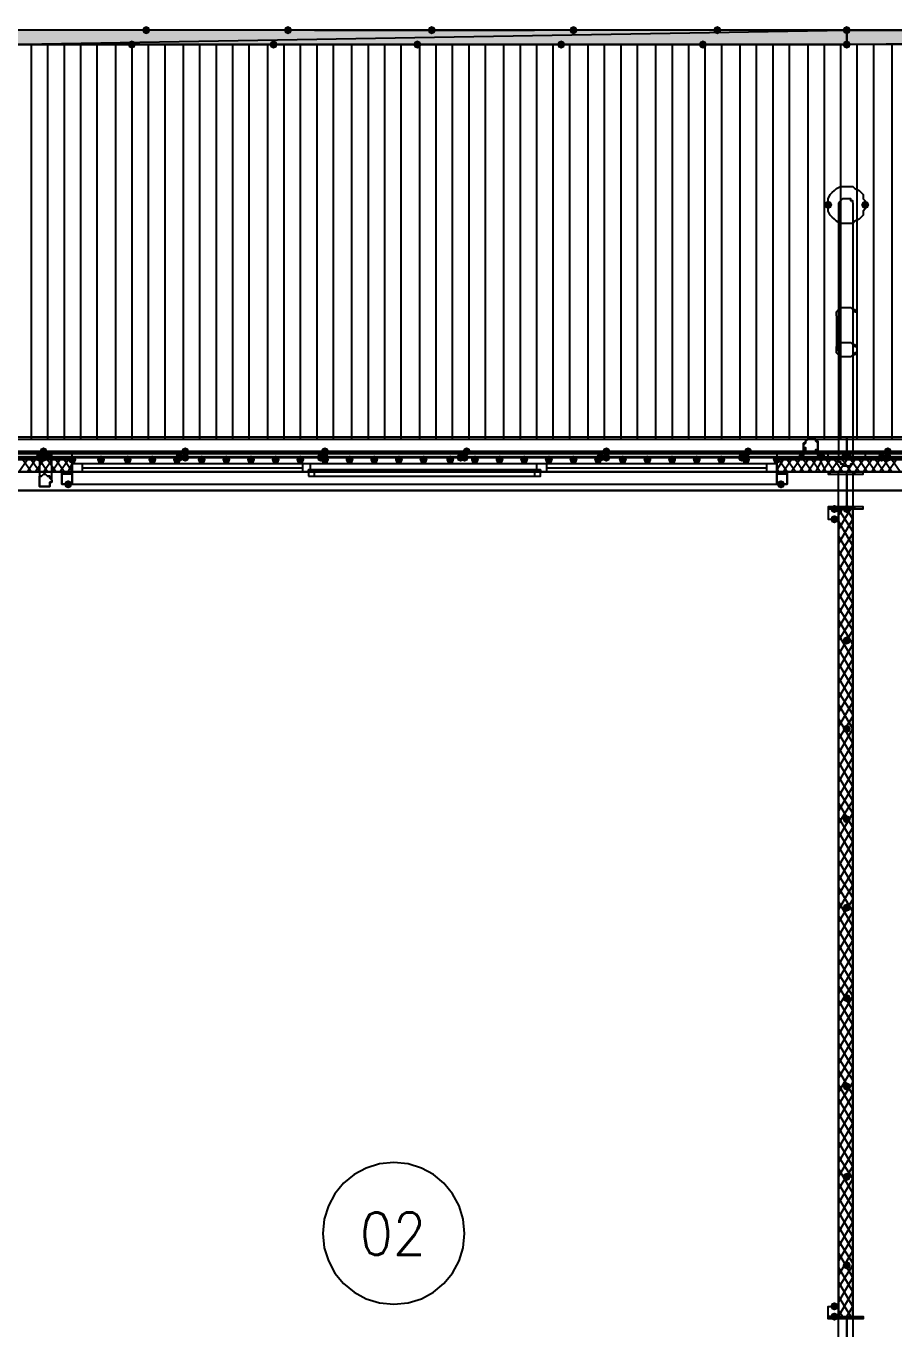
# Model space of a CAD drawing. Header units: millimetres. Extents: x 0 to 420, y 0 to 297.
# Drawn here: x 138.41 to 156.29, y 203.16 to 230 of the extents above; entities that cross this region are included whole.
import ezdxf

# ---------------------------------------------------------------- set-up
doc = ezdxf.new("R2010")
doc.units = ezdxf.units.MM
doc.layers.get('0').update_dxf_attribs({"linetype": 'CONTINUOUS'})
doc.styles.get("Standard").update_dxf_attribs({"font": 'STANDARD'})

msp = doc.modelspace()

# ---------------------------------------------------------------- hatches: boundary and pattern name
at = {"true_color": 0x000007}
h = msp.add_hatch(color=0, dxfattribs=at)
h.paths.add_polyline_path([(155.321, 229.616), (137.922, 229.616), (155.321, 229.912333)], flags=0)
h.paths.add_polyline_path([(137.922, 229.616), (155.321, 229.912333), (137.922, 229.912333)], flags=0)
at = {"true_color": 0x0000fe}
for points in [[(140.97, 229.912333), (140.945129, 229.852537), (140.885333, 229.827667), (140.825538, 229.852537), (140.800667, 229.912333), (140.825537, 229.972129), (140.885333, 229.997), (140.945129, 229.972129)], [(143.891, 229.912333), (143.866129, 229.852537), (143.806333, 229.827667), (143.746538, 229.852537), (143.721667, 229.912333), (143.746537, 229.972129), (143.806333, 229.997), (143.866129, 229.972129)], [(146.854333, 229.912333), (146.829463, 229.852537), (146.769667, 229.827667), (146.709871, 229.852537), (146.685, 229.912333), (146.709871, 229.972129), (146.769667, 229.997), (146.829462, 229.972129)], [(149.775333, 229.912333), (149.750463, 229.852537), (149.690667, 229.827667), (149.630871, 229.852537), (149.606, 229.912333), (149.630871, 229.972129), (149.690667, 229.997), (149.750462, 229.972129)], [(152.738667, 229.912333), (152.713796, 229.852537), (152.654, 229.827667), (152.594204, 229.852537), (152.569333, 229.912333), (152.594204, 229.972129), (152.654, 229.997), (152.713796, 229.972129)], [(155.405667, 229.912333), (155.380796, 229.852537), (155.321, 229.827667), (155.261204, 229.852537), (155.236333, 229.912333), (155.261204, 229.972129), (155.321, 229.997), (155.380796, 229.972129)], [(155.405667, 229.912333), (155.380796, 229.852537), (155.321, 229.827667), (155.261204, 229.852537), (155.236333, 229.912333), (155.261204, 229.972129), (155.321, 229.997), (155.380796, 229.972129)], [(140.673667, 229.616), (140.648796, 229.556204), (140.589, 229.531333), (140.529204, 229.556204), (140.504333, 229.616), (140.529204, 229.675796), (140.589, 229.700667), (140.648796, 229.675796)], [(143.594667, 229.616), (143.569796, 229.556204), (143.51, 229.531333), (143.450204, 229.556204), (143.425333, 229.616), (143.450204, 229.675796), (143.51, 229.700667), (143.569796, 229.675796)], [(146.558, 229.616), (146.533129, 229.556204), (146.473333, 229.531333), (146.413538, 229.556204), (146.388667, 229.616), (146.413537, 229.675796), (146.473333, 229.700667), (146.533129, 229.675796)], [(149.521333, 229.616), (149.496462, 229.556204), (149.436667, 229.531333), (149.376871, 229.556204), (149.352, 229.616), (149.376871, 229.675796), (149.436667, 229.700667), (149.496462, 229.675796)], [(152.442333, 229.616), (152.417463, 229.556204), (152.357667, 229.531333), (152.297871, 229.556204), (152.273, 229.616), (152.297871, 229.675796), (152.357667, 229.700667), (152.417462, 229.675796)], [(155.405667, 229.616), (155.380796, 229.556204), (155.321, 229.531333), (155.261204, 229.556204), (155.236333, 229.616), (155.261204, 229.675796), (155.321, 229.700667), (155.380796, 229.675796)], [(138.768667, 221.107), (138.743796, 221.047204), (138.684, 221.022333), (138.624204, 221.047204), (138.599333, 221.107), (138.624204, 221.166796), (138.684, 221.191667), (138.743796, 221.166796)], [(138.853333, 221.234), (138.828463, 221.174204), (138.768667, 221.149333), (138.708871, 221.174204), (138.684, 221.234), (138.708871, 221.293796), (138.768667, 221.318667), (138.828462, 221.293796)], [(138.853333, 221.107), (138.828463, 221.047204), (138.768667, 221.022333), (138.708871, 221.047204), (138.684, 221.107), (138.708871, 221.166796), (138.768667, 221.191667), (138.828462, 221.166796)], [(138.853333, 221.107), (138.828463, 221.047204), (138.768667, 221.022333), (138.708871, 221.047204), (138.684, 221.107), (138.708871, 221.166796), (138.768667, 221.191667), (138.828462, 221.166796)], [(141.647333, 221.107), (141.622463, 221.047204), (141.562667, 221.022333), (141.502871, 221.047204), (141.478, 221.107), (141.502871, 221.166796), (141.562667, 221.191667), (141.622462, 221.166796)], [(141.774333, 221.234), (141.749463, 221.174204), (141.689667, 221.149333), (141.629871, 221.174204), (141.605, 221.234), (141.629871, 221.293796), (141.689667, 221.318667), (141.749462, 221.293796)], [(141.774333, 221.107), (141.749463, 221.047204), (141.689667, 221.022333), (141.629871, 221.047204), (141.605, 221.107), (141.629871, 221.166796), (141.689667, 221.191667), (141.749462, 221.166796)], [(141.774333, 221.107), (141.749463, 221.047204), (141.689667, 221.022333), (141.629871, 221.047204), (141.605, 221.107), (141.629871, 221.166796), (141.689667, 221.191667), (141.749462, 221.166796)], [(144.568333, 221.107), (144.543463, 221.047204), (144.483667, 221.022333), (144.423871, 221.047204), (144.399, 221.107), (144.423871, 221.166796), (144.483667, 221.191667), (144.543462, 221.166796)], [(144.653, 221.234), (144.628129, 221.174204), (144.568333, 221.149333), (144.508537, 221.174204), (144.483667, 221.234), (144.508537, 221.293796), (144.568333, 221.318667), (144.628129, 221.293796)], [(144.653, 221.107), (144.628129, 221.047204), (144.568333, 221.022333), (144.508537, 221.047204), (144.483667, 221.107), (144.508537, 221.166796), (144.568333, 221.191667), (144.628129, 221.166796)], [(144.653, 221.107), (144.628129, 221.047204), (144.568333, 221.022333), (144.508537, 221.047204), (144.483667, 221.107), (144.508537, 221.166796), (144.568333, 221.191667), (144.628129, 221.166796)], [(147.447, 221.107), (147.422129, 221.047204), (147.362333, 221.022333), (147.302538, 221.047204), (147.277667, 221.107), (147.302537, 221.166796), (147.362333, 221.191667), (147.422129, 221.166796)], [(147.531667, 221.107), (147.506796, 221.047204), (147.447, 221.022333), (147.387204, 221.047204), (147.362333, 221.107), (147.387204, 221.166796), (147.447, 221.191667), (147.506796, 221.166796)], [(147.531667, 221.107), (147.506796, 221.047204), (147.447, 221.022333), (147.387204, 221.047204), (147.362333, 221.107), (147.387204, 221.166796), (147.447, 221.191667), (147.506796, 221.166796)], [(147.574, 221.234), (147.549129, 221.174204), (147.489333, 221.149333), (147.429538, 221.174204), (147.404667, 221.234), (147.429537, 221.293796), (147.489333, 221.318667), (147.549129, 221.293796)], [(150.325667, 221.107), (150.300796, 221.047204), (150.241, 221.022333), (150.181204, 221.047204), (150.156333, 221.107), (150.181204, 221.166796), (150.241, 221.191667), (150.300796, 221.166796)], [(150.452667, 221.234), (150.427796, 221.174204), (150.368, 221.149333), (150.308204, 221.174204), (150.283333, 221.234), (150.308204, 221.293796), (150.368, 221.318667), (150.427796, 221.293796)], [(150.452667, 221.107), (150.427796, 221.047204), (150.368, 221.022333), (150.308204, 221.047204), (150.283333, 221.107), (150.308204, 221.166796), (150.368, 221.191667), (150.427796, 221.166796)], [(150.452667, 221.107), (150.427796, 221.047204), (150.368, 221.022333), (150.308204, 221.047204), (150.283333, 221.107), (150.308204, 221.166796), (150.368, 221.191667), (150.427796, 221.166796)], [(153.246667, 221.107), (153.221796, 221.047204), (153.162, 221.022333), (153.102204, 221.047204), (153.077333, 221.107), (153.102204, 221.166796), (153.162, 221.191667), (153.221796, 221.166796)], [(153.331333, 221.107), (153.306462, 221.047204), (153.246667, 221.022333), (153.186871, 221.047204), (153.162, 221.107), (153.186871, 221.166796), (153.246667, 221.191667), (153.306462, 221.166796)], [(153.331333, 221.107), (153.306462, 221.047204), (153.246667, 221.022333), (153.186871, 221.047204), (153.162, 221.107), (153.186871, 221.166796), (153.246667, 221.191667), (153.306462, 221.166796)], [(153.373667, 221.234), (153.348796, 221.174204), (153.289, 221.149333), (153.229204, 221.174204), (153.204333, 221.234), (153.229204, 221.293796), (153.289, 221.318667), (153.348796, 221.293796)], [(156.125333, 221.107), (156.100462, 221.047204), (156.040667, 221.022333), (155.980871, 221.047204), (155.956, 221.107), (155.980871, 221.166796), (156.040667, 221.191667), (156.100462, 221.166796)], [(156.252333, 221.234), (156.227463, 221.174204), (156.167667, 221.149333), (156.107871, 221.174204), (156.083, 221.234), (156.107871, 221.293796), (156.167667, 221.318667), (156.227462, 221.293796)], [(156.252333, 221.107), (156.227463, 221.047204), (156.167667, 221.022333), (156.107871, 221.047204), (156.083, 221.107), (156.107871, 221.166796), (156.167667, 221.191667), (156.227462, 221.166796)], [(156.252333, 221.107), (156.227463, 221.047204), (156.167667, 221.022333), (156.107871, 221.047204), (156.083, 221.107), (156.107871, 221.166796), (156.167667, 221.191667), (156.227462, 221.166796)]]:
    msp.add_hatch(color=0, dxfattribs=at).paths.add_polyline_path(points, flags=0)
at = {"true_color": 0x000007}
h = msp.add_hatch(color=0, dxfattribs=at)
h.paths.add_polyline_path([(172.72, 229.616), (155.321, 229.616), (172.72, 229.912333)], flags=0)
h.paths.add_polyline_path([(155.321, 229.616), (172.72, 229.912333), (155.321, 229.912333)], flags=0)
for points in [[(155.024667, 226.314), (154.999796, 226.254204), (154.94, 226.229333), (154.880204, 226.254204), (154.855333, 226.314), (154.880204, 226.373796), (154.94, 226.398667), (154.999796, 226.373796)], [(155.786667, 226.314), (155.761796, 226.254204), (155.702, 226.229333), (155.642204, 226.254204), (155.617333, 226.314), (155.642204, 226.373796), (155.702, 226.398667), (155.761796, 226.373796)], [(139.446, 221.064667), (139.421129, 221.004871), (139.361333, 220.98), (139.301537, 221.004871), (139.276667, 221.064667), (139.301537, 221.124462), (139.361333, 221.149333), (139.421129, 221.124463)], [(140.038667, 221.064667), (140.013796, 221.004871), (139.954, 220.98), (139.894204, 221.004871), (139.869333, 221.064667), (139.894204, 221.124462), (139.954, 221.149333), (140.013796, 221.124463)], [(140.589, 221.064667), (140.564129, 221.004871), (140.504333, 220.98), (140.444538, 221.004871), (140.419667, 221.064667), (140.444537, 221.124462), (140.504333, 221.149333), (140.564129, 221.124463)], [(141.097, 221.064667), (141.072129, 221.004871), (141.012333, 220.98), (140.952538, 221.004871), (140.927667, 221.064667), (140.952537, 221.124462), (141.012333, 221.149333), (141.072129, 221.124463)], [(141.605, 221.064667), (141.580129, 221.004871), (141.520333, 220.98), (141.460537, 221.004871), (141.435667, 221.064667), (141.460537, 221.124462), (141.520333, 221.149333), (141.580129, 221.124463)], [(142.113, 221.064667), (142.088129, 221.004871), (142.028333, 220.98), (141.968538, 221.004871), (141.943667, 221.064667), (141.968537, 221.124462), (142.028333, 221.149333), (142.088129, 221.124463)], [(142.621, 221.064667), (142.596129, 221.004871), (142.536333, 220.98), (142.476538, 221.004871), (142.451667, 221.064667), (142.476537, 221.124462), (142.536333, 221.149333), (142.596129, 221.124463)], [(143.129, 221.064667), (143.104129, 221.004871), (143.044333, 220.98), (142.984537, 221.004871), (142.959667, 221.064667), (142.984537, 221.124462), (143.044333, 221.149333), (143.104129, 221.124463)], [(143.637, 221.064667), (143.612129, 221.004871), (143.552333, 220.98), (143.492538, 221.004871), (143.467667, 221.064667), (143.492537, 221.124462), (143.552333, 221.149333), (143.612129, 221.124463)], [(144.145, 221.064667), (144.120129, 221.004871), (144.060333, 220.98), (144.000538, 221.004871), (143.975667, 221.064667), (144.000537, 221.124462), (144.060333, 221.149333), (144.120129, 221.124463)], [(144.653, 221.064667), (144.628129, 221.004871), (144.568333, 220.98), (144.508537, 221.004871), (144.483667, 221.064667), (144.508537, 221.124462), (144.568333, 221.149333), (144.628129, 221.124463)], [(145.161, 221.064667), (145.136129, 221.004871), (145.076333, 220.98), (145.016538, 221.004871), (144.991667, 221.064667), (145.016537, 221.124462), (145.076333, 221.149333), (145.136129, 221.124463)], [(145.669, 221.064667), (145.644129, 221.004871), (145.584333, 220.98), (145.524538, 221.004871), (145.499667, 221.064667), (145.524537, 221.124462), (145.584333, 221.149333), (145.644129, 221.124463)], [(146.177, 221.064667), (146.152129, 221.004871), (146.092333, 220.98), (146.032538, 221.004871), (146.007667, 221.064667), (146.032537, 221.124462), (146.092333, 221.149333), (146.152129, 221.124463)], [(146.685, 221.064667), (146.660129, 221.004871), (146.600333, 220.98), (146.540538, 221.004871), (146.515667, 221.064667), (146.540537, 221.124462), (146.600333, 221.149333), (146.660129, 221.124463)], [(147.235333, 221.064667), (147.210463, 221.004871), (147.150667, 220.98), (147.090871, 221.004871), (147.066, 221.064667), (147.090871, 221.124462), (147.150667, 221.149333), (147.210462, 221.124463)], [(147.743333, 221.064667), (147.718462, 221.004871), (147.658667, 220.98), (147.598871, 221.004871), (147.574, 221.064667), (147.598871, 221.124462), (147.658667, 221.149333), (147.718462, 221.124463)], [(148.251333, 221.064667), (148.226462, 221.004871), (148.166667, 220.98), (148.106871, 221.004871), (148.082, 221.064667), (148.106871, 221.124462), (148.166667, 221.149333), (148.226462, 221.124463)], [(148.759333, 221.064667), (148.734463, 221.004871), (148.674667, 220.98), (148.614871, 221.004871), (148.59, 221.064667), (148.614871, 221.124462), (148.674667, 221.149333), (148.734462, 221.124463)], [(149.267333, 221.064667), (149.242462, 221.004871), (149.182667, 220.98), (149.122871, 221.004871), (149.098, 221.064667), (149.122871, 221.124462), (149.182667, 221.149333), (149.242462, 221.124463)], [(149.775333, 221.064667), (149.750463, 221.004871), (149.690667, 220.98), (149.630871, 221.004871), (149.606, 221.064667), (149.630871, 221.124462), (149.690667, 221.149333), (149.750462, 221.124463)], [(150.283333, 221.064667), (150.258463, 221.004871), (150.198667, 220.98), (150.138871, 221.004871), (150.114, 221.064667), (150.138871, 221.124462), (150.198667, 221.149333), (150.258462, 221.124463)], [(150.791333, 221.064667), (150.766462, 221.004871), (150.706667, 220.98), (150.646871, 221.004871), (150.622, 221.064667), (150.646871, 221.124462), (150.706667, 221.149333), (150.766462, 221.124463)], [(151.299333, 221.064667), (151.274463, 221.004871), (151.214667, 220.98), (151.154871, 221.004871), (151.13, 221.064667), (151.154871, 221.124462), (151.214667, 221.149333), (151.274462, 221.124463)], [(151.807333, 221.064667), (151.782463, 221.004871), (151.722667, 220.98), (151.662871, 221.004871), (151.638, 221.064667), (151.662871, 221.124462), (151.722667, 221.149333), (151.782462, 221.124463)], [(152.315333, 221.064667), (152.290462, 221.004871), (152.230667, 220.98), (152.170871, 221.004871), (152.146, 221.064667), (152.170871, 221.124462), (152.230667, 221.149333), (152.290462, 221.124463)], [(152.823333, 221.064667), (152.798463, 221.004871), (152.738667, 220.98), (152.678871, 221.004871), (152.654, 221.064667), (152.678871, 221.124462), (152.738667, 221.149333), (152.798462, 221.124463)], [(153.331333, 221.064667), (153.306462, 221.004871), (153.246667, 220.98), (153.186871, 221.004871), (153.162, 221.064667), (153.186871, 221.124462), (153.246667, 221.149333), (153.306462, 221.124463)], [(153.966333, 221.064667), (153.941463, 221.004871), (153.881667, 220.98), (153.821871, 221.004871), (153.797, 221.064667), (153.821871, 221.124462), (153.881667, 221.149333), (153.941462, 221.124463)], [(139.361333, 220.556667), (139.336462, 220.496871), (139.276667, 220.472), (139.216871, 220.496871), (139.192, 220.556667), (139.216871, 220.616462), (139.276667, 220.641333), (139.336462, 220.616463)], [(154.051, 220.556667), (154.026129, 220.496871), (153.966333, 220.472), (153.906538, 220.496871), (153.881667, 220.556667), (153.906537, 220.616462), (153.966333, 220.641333), (154.026129, 220.616463)], [(155.151667, 220.048667), (155.126796, 219.988871), (155.067, 219.964), (155.007204, 219.988871), (154.982333, 220.048667), (155.007204, 220.108462), (155.067, 220.133333), (155.126796, 220.108463)], [(155.405667, 220.048667), (155.380796, 219.988871), (155.321, 219.964), (155.261204, 219.988871), (155.236333, 220.048667), (155.261204, 220.108462), (155.321, 220.133333), (155.380796, 220.108463)], [(155.151667, 219.837), (155.126796, 219.777204), (155.067, 219.752333), (155.007204, 219.777204), (154.982333, 219.837), (155.007204, 219.896796), (155.067, 219.921667), (155.126796, 219.896796)], [(155.405667, 217.339333), (155.380796, 217.279538), (155.321, 217.254667), (155.261204, 217.279538), (155.236333, 217.339333), (155.261204, 217.399129), (155.321, 217.424), (155.380796, 217.399129)], [(155.405667, 215.519), (155.380796, 215.459204), (155.321, 215.434333), (155.261204, 215.459204), (155.236333, 215.519), (155.261204, 215.578796), (155.321, 215.603667), (155.380796, 215.578796)], [(155.405667, 213.656333), (155.380796, 213.596537), (155.321, 213.571667), (155.261204, 213.596537), (155.236333, 213.656333), (155.261204, 213.716129), (155.321, 213.741), (155.380796, 213.716129)], [(155.405667, 211.836), (155.380796, 211.776204), (155.321, 211.751333), (155.261204, 211.776204), (155.236333, 211.836), (155.261204, 211.895796), (155.321, 211.920667), (155.380796, 211.895796)], [(155.405667, 209.973333), (155.380796, 209.913537), (155.321, 209.888667), (155.261204, 209.913537), (155.236333, 209.973333), (155.261204, 210.033129), (155.321, 210.058), (155.380796, 210.033129)], [(155.405667, 208.153), (155.380796, 208.093204), (155.321, 208.068333), (155.261204, 208.093204), (155.236333, 208.153), (155.261204, 208.212796), (155.321, 208.237667), (155.380796, 208.212796)], [(155.405667, 206.290333), (155.380796, 206.230537), (155.321, 206.205667), (155.261204, 206.230537), (155.236333, 206.290333), (155.261204, 206.350129), (155.321, 206.375), (155.380796, 206.350129)], [(155.405667, 204.47), (155.380796, 204.410204), (155.321, 204.385333), (155.261204, 204.410204), (155.236333, 204.47), (155.261204, 204.529796), (155.321, 204.554667), (155.380796, 204.529796)], [(155.151667, 203.623333), (155.126796, 203.563538), (155.067, 203.538667), (155.007204, 203.563538), (154.982333, 203.623333), (155.007204, 203.683129), (155.067, 203.708), (155.126796, 203.683129)], [(155.151667, 203.411667), (155.126796, 203.351871), (155.067, 203.327), (155.007204, 203.351871), (154.982333, 203.411667), (155.007204, 203.471462), (155.067, 203.496333), (155.126796, 203.471463)]]:
    msp.add_hatch(color=0, dxfattribs=at).paths.add_polyline_path(points, flags=0)
h = msp.add_hatch(color=0, dxfattribs=at)
h.paths.add_polyline_path([(119.972667, 221.234), (381.973667, 221.234), (119.972667, 221.107)], flags=0)
h.paths.add_polyline_path([(381.973667, 221.234), (119.972667, 221.107), (381.973667, 221.107)], flags=0)

# ---------------------------------------------------------------- linework, layer by layer
at = {"color": 0, "true_color": 0x000007}
for points in [[(155.321, 229.912333), (137.922, 229.912333)], [(144.356667, 229.912333), (148.886333, 229.912333)], [(172.72, 229.912333), (155.321, 229.912333)], [(154.94, 226.314), (154.94, 226.398667), (154.94, 226.441), (154.982333, 226.525667), (155.024667, 226.568), (155.067, 226.610333), (155.109333, 226.652667), (155.194, 226.695), (155.236333, 226.695), (155.321, 226.695), (155.363333, 226.695), (155.448, 226.695), (155.490333, 226.652667), (155.575, 226.610333), (155.617333, 226.568), (155.659667, 226.525667), (155.659667, 226.441), (155.702, 226.398667), (155.702, 226.314)], [(155.448, 226.356333), (155.448, 226.398667), (155.405667, 226.398667), (155.405667, 226.441), (155.363333, 226.441), (155.321, 226.441), (155.278667, 226.441), (155.236333, 226.441), (155.194, 226.398667), (155.151667, 226.356333)], [(155.151667, 226.356333), (155.151667, 221.022333)], [(155.448, 226.356333), (155.448, 221.022333)], [(155.109333, 224.028), (155.109333, 224.070333), (155.109333, 224.112667), (155.151667, 224.155), (155.194, 224.155), (155.194, 224.197333), (155.236333, 224.197333), (155.278667, 224.197333), (155.321, 224.197333), (155.363333, 224.197333), (155.405667, 224.197333), (155.448, 224.155), (155.490333, 224.155), (155.490333, 224.112667), (155.532667, 224.112667), (155.532667, 224.070333), (155.532667, 224.028)], [(155.109333, 224.028), (155.109333, 223.308333)], [(155.532667, 224.028), (155.532667, 223.308333)], [(138.684, 221.191667), (138.684, 220.641333)], [(138.938, 220.641333), (138.938, 221.191667)], [(139.361333, 221.064667), (139.361333, 221.191667), (153.881667, 221.191667), (153.881667, 221.064667)], [(155.702, 221.191667), (155.659667, 221.191667), (155.617333, 221.191667), (155.575, 221.191667), (155.490333, 221.191667), (155.448, 221.191667), (155.363333, 221.191667), (155.321, 221.191667), (155.236333, 221.191667), (155.194, 221.191667), (155.109333, 221.191667), (155.067, 221.191667), (155.024667, 221.191667), (154.982333, 221.191667), (154.94, 221.191667)], [(155.702, 221.191667), (155.702, 221.064667), (155.659667, 221.064667), (155.617333, 221.064667), (155.575, 221.064667), (155.490333, 221.064667), (155.448, 221.064667), (155.363333, 221.064667), (155.321, 221.064667), (155.236333, 221.064667), (155.194, 221.064667), (155.109333, 221.064667), (155.067, 221.064667), (155.024667, 221.064667), (154.982333, 221.064667), (154.94, 221.064667), (154.94, 221.191667)], [(119.972667, 221.107), (381.973667, 221.107), (119.972667, 221.107), (381.973667, 221.107)], [(119.972667, 221.107), (381.973667, 221.107)], [(119.972667, 221.107), (381.973667, 221.107)], [(139.361333, 221.064667), (136.482667, 221.064667)], [(138.260667, 220.810667), (138.43, 221.064667)], [(138.514667, 220.810667), (138.345333, 221.064667)], [(138.43, 220.810667), (138.599333, 221.064667)], [(138.684, 220.810667), (138.514667, 221.064667)], [(138.599333, 220.810667), (138.768667, 221.064667)], [(138.853333, 220.810667), (138.684, 221.064667)], [(138.768667, 220.810667), (138.938, 221.064667)], [(139.022667, 220.810667), (138.853333, 221.064667)], [(138.938, 220.810667), (139.107333, 221.064667)], [(139.192, 220.810667), (139.022667, 221.064667)], [(139.107333, 220.810667), (139.276667, 221.064667)], [(139.361333, 220.810667), (139.192, 221.064667)], [(139.276667, 220.810667), (139.361333, 220.98)], [(139.361333, 221.064667), (139.361333, 220.98), (139.361333, 220.810667)], [(139.361333, 221.064667), (139.361333, 220.98)], [(139.361333, 220.810667), (139.573, 220.810667), (139.573, 220.98), (139.361333, 220.98)], [(144.102667, 220.98), (139.573, 220.98)], [(139.573, 220.895333), (144.102667, 220.895333)], [(144.187333, 220.98), (144.102667, 220.98), (144.102667, 220.810667), (144.187333, 220.810667)], [(144.187333, 220.810667), (144.229667, 220.810667), (144.229667, 220.853), (144.272, 220.853), (144.272, 220.98), (144.187333, 220.98)], [(148.928667, 220.98), (144.272, 220.98)], [(149.055667, 220.98), (148.928667, 220.98), (148.928667, 220.853), (149.013333, 220.853), (149.013333, 220.810667), (149.055667, 220.810667)], [(149.055667, 220.810667), (149.140333, 220.810667), (149.140333, 220.98), (149.055667, 220.98)], [(153.67, 220.98), (149.140333, 220.98)], [(149.140333, 220.895333), (153.67, 220.895333)], [(153.881667, 220.98), (153.67, 220.98), (153.67, 220.810667), (153.881667, 220.810667)], [(153.881667, 220.853), (154.008667, 221.064667)], [(153.881667, 221.064667), (153.881667, 220.98), (153.881667, 220.810667)], [(153.881667, 221.064667), (153.881667, 220.98)], [(156.760333, 221.064667), (153.881667, 221.064667)], [(153.924, 220.810667), (153.881667, 220.895333)], [(154.093333, 220.810667), (153.924, 221.064667)], [(154.008667, 220.810667), (154.178, 221.064667)], [(154.262667, 220.810667), (154.093333, 221.064667)], [(154.178, 220.810667), (154.347333, 221.064667)], [(154.432, 220.810667), (154.262667, 221.064667)], [(154.347333, 220.810667), (154.516667, 221.064667)], [(154.601333, 220.810667), (154.432, 221.064667)], [(154.516667, 220.810667), (154.686, 221.064667)], [(154.770667, 220.810667), (154.601333, 221.064667)], [(154.686, 220.810667), (154.813, 221.064667)], [(154.897667, 220.810667), (154.770667, 221.064667)], [(154.813, 220.810667), (154.982333, 221.064667)], [(155.067, 220.810667), (154.897667, 221.064667)], [(154.982333, 220.810667), (155.151667, 221.064667)], [(155.236333, 220.810667), (155.067, 221.064667)], [(155.151667, 220.810667), (155.321, 221.064667)], [(155.405667, 220.810667), (155.236333, 221.064667)], [(155.321, 220.810667), (155.490333, 221.064667)], [(155.575, 220.810667), (155.405667, 221.064667)], [(155.490333, 220.810667), (155.659667, 221.064667)], [(155.744333, 220.810667), (155.575, 221.064667)], [(155.659667, 220.810667), (155.829, 221.064667)], [(155.913667, 220.810667), (155.744333, 221.064667)], [(155.829, 220.810667), (155.998333, 221.064667)], [(156.083, 220.810667), (155.913667, 221.064667)], [(155.998333, 220.810667), (156.167667, 221.064667)], [(156.252333, 220.810667), (156.083, 221.064667)], [(156.167667, 220.810667), (156.337, 221.064667)], [(156.421667, 220.810667), (156.252333, 221.064667)], [(136.482667, 220.810667), (139.361333, 220.810667)], [(139.276667, 220.810667), (139.276667, 220.768333)], [(146.600333, 220.810667), (139.361333, 220.810667), (139.361333, 220.683667)], [(146.600333, 220.810667), (139.361333, 220.810667), (139.361333, 220.683667)], [(139.361333, 220.810667), (153.881667, 220.810667)], [(139.361333, 220.683667), (139.361333, 220.556667), (146.600333, 220.556667)], [(139.361333, 220.683667), (139.361333, 220.556667), (146.600333, 220.556667)], [(139.573, 220.810667), (144.102667, 220.810667)], [(148.886333, 220.853), (144.356667, 220.853)], [(144.356667, 220.810667), (148.886333, 220.810667)], [(144.356667, 220.726), (148.886333, 220.726)], [(144.356667, 220.726), (148.886333, 220.726)], [(153.881667, 220.683667), (153.881667, 220.810667), (146.600333, 220.810667)], [(153.881667, 220.683667), (153.881667, 220.810667), (146.600333, 220.810667)], [(146.600333, 220.556667), (153.881667, 220.556667), (153.881667, 220.683667)], [(146.600333, 220.556667), (153.881667, 220.556667), (153.881667, 220.683667)], [(149.140333, 220.810667), (153.67, 220.810667)], [(153.881667, 220.810667), (156.760333, 220.810667)], [(153.966333, 220.810667), (153.966333, 220.768333)], [(154.982333, 220.768333), (154.982333, 220.810667)], [(155.151667, 220.768333), (155.151667, 220.810667)], [(155.321, 220.048667), (155.321, 220.810667)], [(155.490333, 220.768333), (155.490333, 220.810667)], [(155.659667, 220.768333), (155.659667, 220.810667)], [(154.982333, 220.048667), (154.982333, 220.091)], [(155.151667, 220.048667), (155.151667, 220.091)], [(155.490333, 220.048667), (155.490333, 220.091)], [(155.659667, 220.048667), (155.659667, 220.091)], [(155.151667, 219.921667), (155.236333, 220.048667)], [(155.151667, 219.625333), (155.405667, 220.048667)], [(155.448, 219.583), (155.151667, 220.048667)], [(155.151667, 219.329), (155.448, 219.837)], [(155.448, 219.837), (155.321, 220.048667)], [(155.448, 219.286667), (155.151667, 219.794667)], [(155.151667, 219.075), (155.448, 219.540667)], [(155.448, 218.990333), (155.151667, 219.498333)], [(155.151667, 218.778667), (155.448, 219.286667)], [(155.448, 218.694), (155.151667, 219.202)], [(155.151667, 218.482333), (155.448, 218.990333)], [(155.448, 218.397667), (155.151667, 218.905667)], [(155.151667, 218.186), (155.448, 218.694)], [(155.448, 218.101333), (155.151667, 218.609333)], [(155.151667, 217.889667), (155.448, 218.397667)], [(155.448, 217.805), (155.151667, 218.313)], [(155.151667, 217.593333), (155.448, 218.101333)], [(155.448, 217.551), (155.151667, 218.016667)], [(155.151667, 217.339333), (155.448, 217.805)], [(155.448, 217.254667), (155.151667, 217.762667)], [(155.151667, 217.043), (155.448, 217.551)], [(155.448, 216.958333), (155.151667, 217.466333)], [(155.151667, 216.746667), (155.448, 217.254667)], [(155.448, 216.662), (155.151667, 217.17)], [(155.151667, 216.450333), (155.448, 216.958333)], [(155.448, 216.365667), (155.151667, 216.873667)], [(155.151667, 216.154), (155.448, 216.662)], [(155.448, 216.069333), (155.151667, 216.577333)], [(155.151667, 215.857667), (155.448, 216.365667)], [(155.448, 215.815333), (155.151667, 216.281)], [(155.151667, 215.561333), (155.448, 216.069333)], [(155.448, 215.519), (155.151667, 216.027)], [(155.151667, 215.307333), (155.448, 215.773)], [(155.448, 215.222667), (155.151667, 215.730667)], [(155.151667, 215.011), (155.448, 215.519)], [(155.448, 214.926333), (155.151667, 215.434333)], [(155.151667, 214.714667), (155.448, 215.222667)], [(155.448, 214.63), (155.151667, 215.138)], [(155.151667, 214.418333), (155.448, 214.926333)], [(155.448, 214.333667), (155.151667, 214.841667)], [(155.151667, 214.122), (155.448, 214.63)], [(155.448, 214.037333), (155.151667, 214.545333)], [(155.151667, 213.825667), (155.448, 214.333667)], [(155.448, 213.783333), (155.151667, 214.249)], [(155.151667, 213.571667), (155.448, 214.037333)], [(155.448, 213.487), (155.151667, 213.995)], [(155.151667, 213.275333), (155.448, 213.783333)], [(155.448, 213.190667), (155.151667, 213.698667)], [(155.151667, 212.979), (155.448, 213.487)], [(155.448, 212.894333), (155.151667, 213.402333)], [(155.151667, 212.682667), (155.448, 213.190667)], [(155.448, 212.598), (155.151667, 213.106)], [(155.151667, 212.386333), (155.448, 212.894333)], [(155.448, 212.301667), (155.151667, 212.809667)], [(155.151667, 212.09), (155.448, 212.598)], [(155.448, 212.047667), (155.151667, 212.513333)], [(155.151667, 211.793667), (155.448, 212.301667)], [(155.448, 211.751333), (155.151667, 212.259333)], [(155.151667, 211.539667), (155.448, 212.005333)], [(155.448, 211.455), (155.151667, 211.963)], [(155.151667, 211.243333), (155.448, 211.751333)], [(155.448, 211.158667), (155.151667, 211.666667)], [(155.151667, 210.947), (155.448, 211.455)], [(155.448, 210.862333), (155.151667, 211.370333)], [(155.151667, 210.650667), (155.448, 211.158667)], [(155.448, 210.566), (155.151667, 211.074)], [(155.151667, 210.354333), (155.448, 210.862333)], [(155.448, 210.269667), (155.151667, 210.777667)], [(155.151667, 210.058), (155.448, 210.566)], [(155.448, 210.015667), (155.151667, 210.481333)], [(155.151667, 209.804), (155.448, 210.269667)], [(155.448, 209.719333), (155.151667, 210.227333)], [(155.151667, 209.507667), (155.448, 210.015667)], [(155.448, 209.423), (155.151667, 209.931)], [(155.151667, 209.211333), (155.448, 209.719333)], [(155.448, 209.126667), (155.151667, 209.634667)], [(155.151667, 208.915), (155.448, 209.423)], [(155.448, 208.830333), (155.151667, 209.338333)], [(155.151667, 208.618667), (155.448, 209.126667)], [(155.448, 208.534), (155.151667, 209.042)], [(155.151667, 208.322333), (155.448, 208.830333)], [(155.448, 208.28), (155.151667, 208.745667)], [(155.151667, 208.026), (155.448, 208.534)], [(155.448, 207.983667), (155.151667, 208.491667)], [(155.151667, 207.772), (155.448, 208.237667)], [(155.448, 207.687333), (155.151667, 208.195333)], [(155.151667, 207.475667), (155.448, 207.983667)], [(155.448, 207.391), (155.151667, 207.899)], [(155.151667, 207.179333), (155.448, 207.687333)], [(155.448, 207.094667), (155.151667, 207.602667)], [(155.151667, 206.883), (155.448, 207.391)], [(155.448, 206.798333), (155.151667, 207.306333)], [(155.151667, 206.586667), (155.448, 207.094667)], [(155.448, 206.502), (155.151667, 207.01)], [(155.151667, 206.290333), (155.448, 206.798333)], [(155.448, 206.248), (155.151667, 206.713667)], [(147.447, 205.126167), (147.417328, 205.42051), (147.332228, 205.694662), (147.197572, 205.942749), (147.019232, 206.158899), (146.803083, 206.337238), (146.554996, 206.471894), (146.280844, 206.556995), (145.9865, 206.586667), (145.692156, 206.556995), (145.418004, 206.471894), (145.169917, 206.337238), (144.953768, 206.158899), (144.775428, 205.942749), (144.640772, 205.694662), (144.555672, 205.42051), (144.526, 205.126167)], [(155.151667, 206.036333), (155.448, 206.502)], [(155.448, 205.951667), (155.151667, 206.459667)], [(155.151667, 205.74), (155.448, 206.248)], [(155.448, 205.655333), (155.151667, 206.163333)], [(155.151667, 205.443667), (155.448, 205.951667)], [(155.448, 205.359), (155.151667, 205.867)], [(155.151667, 205.147333), (155.448, 205.655333)], [(155.448, 205.062667), (155.151667, 205.570667)], [(155.151667, 204.851), (155.448, 205.359)], [(144.526, 205.126167), (144.555672, 204.831823), (144.640772, 204.557671), (144.775428, 204.309584), (144.953768, 204.093434), (145.169917, 203.915095), (145.418004, 203.780439), (145.692156, 203.695339), (145.9865, 203.665667), (146.280844, 203.695339), (146.554996, 203.780439), (146.803083, 203.915095), (147.019232, 204.093434), (147.197572, 204.309584), (147.332228, 204.557671), (147.417328, 204.831823), (147.447, 205.126167)], [(155.448, 204.766333), (155.151667, 205.274333)], [(155.151667, 204.554667), (155.448, 205.062667)], [(155.448, 204.512333), (155.151667, 204.978)], [(155.151667, 204.258333), (155.448, 204.766333)], [(155.448, 204.216), (155.151667, 204.724)], [(155.151667, 204.004333), (155.448, 204.47)], [(155.448, 203.919667), (155.151667, 204.427667)], [(155.151667, 203.708), (155.448, 204.216)], [(155.448, 203.623333), (155.151667, 204.131333)], [(155.151667, 203.411667), (155.448, 203.919667)], [(155.405667, 203.411667), (155.151667, 203.835)], [(155.236333, 203.411667), (155.151667, 203.538667)], [(155.321, 203.411667), (155.448, 203.623333)], [(154.982333, 203.369333), (154.982333, 203.411667)], [(155.151667, 203.369333), (155.151667, 203.411667)], [(155.321, 202.692), (155.321, 203.411667)], [(155.490333, 203.369333), (155.490333, 203.411667)], [(155.659667, 203.369333), (155.659667, 203.411667)]]:
    msp.add_lwpolyline(points, dxfattribs=at)
for points in [[(155.321, 229.616), (137.922, 229.616), (155.321, 229.912333)], [(137.922, 229.616), (155.321, 229.912333), (137.922, 229.912333)], [(190.076667, 229.912333), (190.076667, 229.616), (172.72, 229.616), (172.72, 229.912333), (172.72, 229.616), (155.321, 229.616), (155.321, 229.912333), (137.922, 229.912333), (137.922, 229.616), (155.321, 229.616), (155.321, 229.912333), (172.72, 229.912333)], [(148.886333, 229.912333), (144.356667, 229.912333)], [(172.72, 229.616), (155.321, 229.616), (172.72, 229.912333)], [(155.321, 229.616), (172.72, 229.912333), (155.321, 229.912333)], [(381.973667, 229.065667), (381.973667, 229.616), (119.972667, 229.616), (119.972667, 229.065667), (119.972667, 222.080667), (119.972667, 221.488), (381.973667, 221.488), (381.973667, 222.080667)], [(155.363333, 225.933), (155.321, 225.933), (155.236333, 225.933), (155.194, 225.933), (155.109333, 225.975333), (155.067, 226.017667), (155.024667, 226.06), (154.982333, 226.102333), (154.94, 226.187), (154.94, 226.229333), (154.94, 226.314), (154.94, 226.398667), (154.94, 226.441), (154.982333, 226.525667), (155.024667, 226.568), (155.067, 226.610333), (155.109333, 226.652667), (155.194, 226.695), (155.236333, 226.695), (155.321, 226.695), (155.363333, 226.695), (155.448, 226.695), (155.490333, 226.652667), (155.575, 226.610333), (155.617333, 226.568), (155.659667, 226.525667), (155.659667, 226.441), (155.702, 226.398667), (155.702, 226.314), (155.702, 226.229333), (155.659667, 226.187), (155.659667, 226.102333), (155.617333, 226.06), (155.575, 226.017667), (155.490333, 225.975333), (155.448, 225.933)], [(155.363333, 223.181333), (155.321, 223.181333), (155.278667, 223.181333), (155.236333, 223.181333), (155.194, 223.181333), (155.194, 223.223667), (155.151667, 223.223667), (155.109333, 223.266), (155.109333, 223.308333), (155.109333, 223.350667), (155.109333, 223.393), (155.151667, 223.435333), (155.194, 223.435333), (155.194, 223.477667), (155.236333, 223.477667), (155.278667, 223.477667), (155.321, 223.477667), (155.363333, 223.477667), (155.405667, 223.477667), (155.448, 223.435333), (155.490333, 223.435333), (155.490333, 223.393), (155.532667, 223.393), (155.532667, 223.350667), (155.532667, 223.308333), (155.532667, 223.266), (155.490333, 223.266), (155.490333, 223.223667), (155.448, 223.223667), (155.405667, 223.181333)], [(137.922, 221.191667), (155.321, 221.191667), (155.321, 221.530333), (137.922, 221.530333)], [(154.855333, 221.149333), (154.728333, 221.149333), (154.728333, 221.361), (154.728333, 221.403333), (154.728333, 221.445667), (154.686, 221.445667), (154.686, 221.488), (154.643667, 221.488), (154.601333, 221.488), (154.559, 221.488), (154.516667, 221.488), (154.474333, 221.445667), (154.474333, 221.403333), (154.432, 221.403333), (154.432, 221.361), (154.432, 221.149333), (154.347333, 221.149333), (154.432, 221.149333), (154.432, 221.361), (154.432, 221.403333), (154.474333, 221.403333), (154.474333, 221.445667), (154.516667, 221.488), (154.559, 221.488), (154.601333, 221.488), (154.643667, 221.488), (154.686, 221.488), (154.686, 221.445667), (154.728333, 221.403333), (154.728333, 221.361), (154.728333, 221.149333), (154.855333, 221.149333), (154.728333, 221.149333), (154.728333, 221.361), (154.728333, 221.403333), (154.728333, 221.445667), (154.686, 221.445667), (154.686, 221.488), (154.643667, 221.488), (154.601333, 221.488), (154.559, 221.488), (154.516667, 221.488), (154.474333, 221.445667), (154.474333, 221.403333), (154.432, 221.403333), (154.432, 221.361), (154.432, 221.149333), (154.347333, 221.149333), (154.432, 221.149333), (154.432, 221.361), (154.432, 221.403333), (154.474333, 221.403333), (154.474333, 221.445667), (154.516667, 221.488), (154.559, 221.488), (154.601333, 221.488), (154.643667, 221.488), (154.686, 221.488), (154.686, 221.445667), (154.728333, 221.403333), (154.728333, 221.361), (154.728333, 221.149333), (154.855333, 221.149333), (154.728333, 221.149333), (154.728333, 221.361), (154.728333, 221.403333), (154.686, 221.445667), (154.686, 221.488), (154.643667, 221.488), (154.601333, 221.488), (154.559, 221.488), (154.516667, 221.488), (154.474333, 221.445667), (154.474333, 221.403333), (154.432, 221.403333), (154.432, 221.361), (154.432, 221.149333), (154.347333, 221.149333), (154.432, 221.149333), (154.432, 221.361), (154.432, 221.403333), (154.474333, 221.403333), (154.474333, 221.445667), (154.516667, 221.488), (154.559, 221.488), (154.601333, 221.488), (154.643667, 221.488), (154.686, 221.488), (154.686, 221.445667), (154.728333, 221.445667), (154.728333, 221.403333), (154.728333, 221.361), (154.728333, 221.149333)], [(154.432, 221.361), (154.432, 221.318667), (154.474333, 221.318667), (154.474333, 221.276333), (154.474333, 221.234), (154.516667, 221.234), (154.559, 221.191667), (154.601333, 221.191667), (154.643667, 221.191667), (154.643667, 221.234), (154.686, 221.234), (154.686, 221.276333), (154.728333, 221.276333), (154.728333, 221.318667), (154.728333, 221.361), (154.728333, 221.403333), (154.686, 221.445667), (154.686, 221.488), (154.643667, 221.488), (154.601333, 221.488), (154.559, 221.488), (154.516667, 221.488), (154.474333, 221.445667), (154.474333, 221.403333)], [(154.728333, 221.361), (154.728333, 221.403333), (154.686, 221.445667), (154.686, 221.488), (154.643667, 221.488), (154.601333, 221.488), (154.559, 221.488), (154.516667, 221.488), (154.474333, 221.445667), (154.474333, 221.403333), (154.432, 221.361), (154.432, 221.318667), (154.474333, 221.318667), (154.474333, 221.276333), (154.474333, 221.234), (154.516667, 221.234), (154.559, 221.191667), (154.601333, 221.191667), (154.643667, 221.191667), (154.643667, 221.234), (154.686, 221.234), (154.686, 221.276333), (154.728333, 221.276333), (154.728333, 221.318667)], [(155.321, 221.191667), (172.72, 221.191667), (172.72, 221.530333), (155.321, 221.530333)], [(119.972667, 221.234), (381.973667, 221.234), (119.972667, 221.107)], [(381.973667, 221.234), (119.972667, 221.107), (381.973667, 221.107)], [(119.972667, 221.234), (119.972667, 221.107), (381.973667, 221.107), (381.973667, 221.234)], [(138.938, 221.191667), (138.895667, 221.191667), (138.853333, 221.191667), (138.811, 221.191667), (138.768667, 221.191667), (138.726333, 221.191667), (138.684, 221.191667), (138.684, 221.149333), (138.726333, 221.149333), (138.768667, 221.149333), (138.811, 221.149333), (138.853333, 221.149333), (138.895667, 221.149333), (138.938, 221.149333)], [(139.361333, 220.810667), (139.361333, 220.98)], [(153.881667, 220.810667), (153.881667, 220.98)], [(155.321, 220.937667), (155.363333, 220.937667), (155.405667, 220.937667), (155.405667, 220.98), (155.448, 220.98), (155.448, 221.022333), (155.448, 221.064667), (155.448, 221.107), (155.405667, 221.107), (155.405667, 221.149333), (155.363333, 221.149333), (155.321, 221.149333), (155.278667, 221.149333), (155.236333, 221.149333), (155.236333, 221.107), (155.194, 221.107), (155.194, 221.064667), (155.151667, 221.064667), (155.151667, 221.022333), (155.194, 221.022333), (155.194, 220.98), (155.236333, 220.98), (155.236333, 220.937667), (155.278667, 220.937667)], [(393.361333, 220.810667), (259.291667, 220.810667), (259.291667, 189.780333), (242.612333, 189.780333), (242.612333, 220.810667), (108.585, 220.810667), (108.585, 104.14), (242.654667, 104.14), (242.654667, 135.128), (259.291667, 135.128), (259.291667, 104.14), (393.361333, 104.14)], [(138.938, 220.641333), (138.938, 220.599), (138.895667, 220.599), (138.895667, 220.556667), (138.895667, 220.514333), (138.853333, 220.514333), (138.811, 220.514333), (138.768667, 220.514333), (138.726333, 220.514333), (138.684, 220.514333), (138.684, 220.556667), (138.684, 220.599), (138.684, 220.641333), (138.684, 220.683667), (138.684, 220.726), (138.726333, 220.726), (138.768667, 220.768333), (138.811, 220.768333), (138.853333, 220.726), (138.895667, 220.726), (138.895667, 220.683667), (138.938, 220.641333), (138.895667, 220.683667), (138.895667, 220.726), (138.853333, 220.726), (138.811, 220.768333), (138.768667, 220.768333), (138.726333, 220.726), (138.684, 220.726), (138.684, 220.683667), (138.684, 220.641333), (138.684, 220.599), (138.684, 220.556667), (138.684, 220.514333), (138.726333, 220.514333), (138.768667, 220.514333), (138.811, 220.514333), (138.853333, 220.514333), (138.895667, 220.514333), (138.895667, 220.556667), (138.895667, 220.599), (138.938, 220.599)], [(138.684, 220.641333), (138.684, 220.599), (138.684, 220.556667), (138.684, 220.514333), (138.726333, 220.514333), (138.768667, 220.514333), (138.811, 220.514333), (138.853333, 220.514333), (138.895667, 220.514333), (138.895667, 220.556667), (138.895667, 220.599), (138.938, 220.599), (138.938, 220.641333), (138.895667, 220.683667), (138.895667, 220.726), (138.853333, 220.726), (138.811, 220.768333), (138.768667, 220.768333), (138.726333, 220.726), (138.684, 220.726), (138.684, 220.683667)], [(139.149667, 220.810667), (139.361333, 220.810667), (139.361333, 220.556667), (139.149667, 220.556667)], [(139.149667, 220.768333), (139.149667, 220.556667), (139.361333, 220.556667), (139.361333, 220.768333)], [(144.229667, 220.726), (144.356667, 220.726), (144.356667, 220.853), (144.229667, 220.853)], [(149.013333, 220.853), (148.886333, 220.853), (148.886333, 220.726), (149.013333, 220.726)], [(153.881667, 220.810667), (154.093333, 220.810667), (154.093333, 220.556667), (153.881667, 220.556667)], [(153.881667, 220.768333), (153.881667, 220.556667), (154.093333, 220.556667), (154.093333, 220.768333)], [(154.94, 220.048667), (155.659667, 220.048667), (155.659667, 220.091), (155.321, 220.091), (155.321, 220.768333), (155.659667, 220.768333), (155.659667, 220.810667), (154.94, 220.810667), (154.94, 220.768333), (155.321, 220.768333), (155.321, 220.091), (154.94, 220.091)], [(242.612333, 220.429667), (242.612333, 189.780333), (259.291667, 189.780333), (259.291667, 220.429667), (393.022667, 220.429667), (393.022667, 104.478667), (259.291667, 104.478667), (259.291667, 135.128), (242.654667, 135.128), (242.654667, 104.478667), (108.923667, 104.478667), (108.923667, 220.429667)], [(155.151667, 220.048667), (154.94, 220.048667), (154.94, 219.837), (155.151667, 219.837), (155.151667, 220.048667), (154.94, 220.048667), (154.94, 219.837), (155.151667, 219.837)], [(155.448, 203.411667), (155.448, 220.048667), (155.151667, 220.048667), (155.151667, 203.411667)], [(155.151667, 203.411667), (154.94, 203.411667), (154.94, 203.623333), (155.151667, 203.623333), (155.151667, 203.411667), (154.94, 203.411667), (154.94, 203.623333), (155.151667, 203.623333)], [(155.659667, 202.692), (154.94, 202.692), (154.94, 202.734333), (155.321, 202.734333), (155.321, 203.369333), (154.94, 203.369333), (154.94, 203.411667), (155.659667, 203.411667), (155.659667, 203.369333), (155.321, 203.369333), (155.321, 202.734333), (155.659667, 202.734333)]]:
    msp.add_lwpolyline(points, close=True, dxfattribs=at)
at = {"color": 0, "true_color": 0x0000fd}
for points in [[(138.514667, 229.616), (138.514667, 221.488)], [(138.853333, 229.616), (138.853333, 221.488)], [(139.192, 229.616), (139.192, 221.488)], [(139.530667, 229.616), (139.530667, 221.488)], [(139.869333, 229.616), (139.869333, 221.488)], [(140.250333, 229.616), (140.250333, 221.488)], [(140.589, 229.616), (140.589, 221.488)], [(140.927667, 229.616), (140.927667, 221.488)], [(141.266333, 229.616), (141.266333, 221.488)], [(141.647333, 229.616), (141.647333, 221.488)], [(141.986, 229.616), (141.986, 221.488)], [(142.324667, 229.616), (142.324667, 221.488)], [(142.663333, 229.616), (142.663333, 221.488)], [(143.002, 229.616), (143.002, 221.488)], [(143.383, 229.616), (143.383, 221.488)], [(143.721667, 229.616), (143.721667, 221.488)], [(144.060333, 229.616), (144.060333, 221.488)], [(144.399, 229.616), (144.399, 221.488)], [(144.737667, 229.616), (144.737667, 221.488)], [(145.118667, 229.616), (145.118667, 221.488)], [(145.457333, 229.616), (145.457333, 221.488)], [(145.796, 229.616), (145.796, 221.488)], [(146.134667, 229.616), (146.134667, 221.488)], [(146.515667, 229.616), (146.515667, 221.488)], [(146.854333, 229.616), (146.854333, 221.488)], [(147.193, 229.616), (147.193, 221.488)], [(147.531667, 229.616), (147.531667, 221.488)], [(147.870333, 229.616), (147.870333, 221.488)], [(148.251333, 229.616), (148.251333, 221.488)], [(148.59, 229.616), (148.59, 221.488)], [(148.928667, 229.616), (148.928667, 221.488)], [(149.267333, 229.616), (149.267333, 221.488)], [(149.606, 229.616), (149.606, 221.488)], [(149.987, 229.616), (149.987, 221.488)], [(150.325667, 229.616), (150.325667, 221.488)], [(150.664333, 229.616), (150.664333, 221.488)], [(151.003, 229.616), (151.003, 221.488)], [(151.384, 229.616), (151.384, 221.488)], [(151.722667, 229.616), (151.722667, 221.488)], [(152.061333, 229.616), (152.061333, 221.488)], [(152.4, 229.616), (152.4, 221.488)], [(152.738667, 229.616), (152.738667, 221.488)], [(153.119667, 229.616), (153.119667, 221.488)], [(153.458333, 229.616), (153.458333, 221.488)], [(153.797, 229.616), (153.797, 221.488)], [(154.135667, 229.616), (154.135667, 221.488)], [(154.516667, 229.616), (154.516667, 221.488)], [(154.855333, 229.616), (154.855333, 221.488)], [(155.194, 229.616), (155.194, 221.488)], [(155.532667, 229.616), (155.532667, 221.488)], [(155.871333, 229.616), (155.871333, 221.488)], [(156.252333, 229.616), (156.252333, 221.488)]]:
    msp.add_lwpolyline(points, dxfattribs=at)
at = {"color": 0, "true_color": 0x00002b}
for points in [[(155.151667, 186.309), (155.151667, 220.810667), (138.049, 220.810667), (138.049, 186.309)], [(155.448, 220.810667), (155.448, 186.309), (172.550667, 186.309), (172.550667, 220.810667)]]:
    msp.add_lwpolyline(points, close=True, dxfattribs=at)
at = {"color": 0, "true_color": 0x0000fe}
msp.add_lwpolyline([(242.612333, 220.429667), (108.923667, 220.429667), (108.923667, 104.478667), (242.654667, 104.478667), (242.654667, 135.128), (259.291667, 135.128), (259.291667, 104.478667), (393.022667, 104.478667), (393.022667, 220.429667), (259.291667, 220.429667), (259.291667, 189.780333), (242.612333, 189.780333)], close=True, dxfattribs=at)

# ---------------------------------------------------------------- texts
at = {"color": 0, "true_color": 0x000007, "insert": (145.287997, 205.553699), "char_height": 0.872032, "width": 1.06581688, "attachment_point": 1}
msp.add_mtext('02', dxfattribs=at)

doc.saveas('drawing.dxf')
